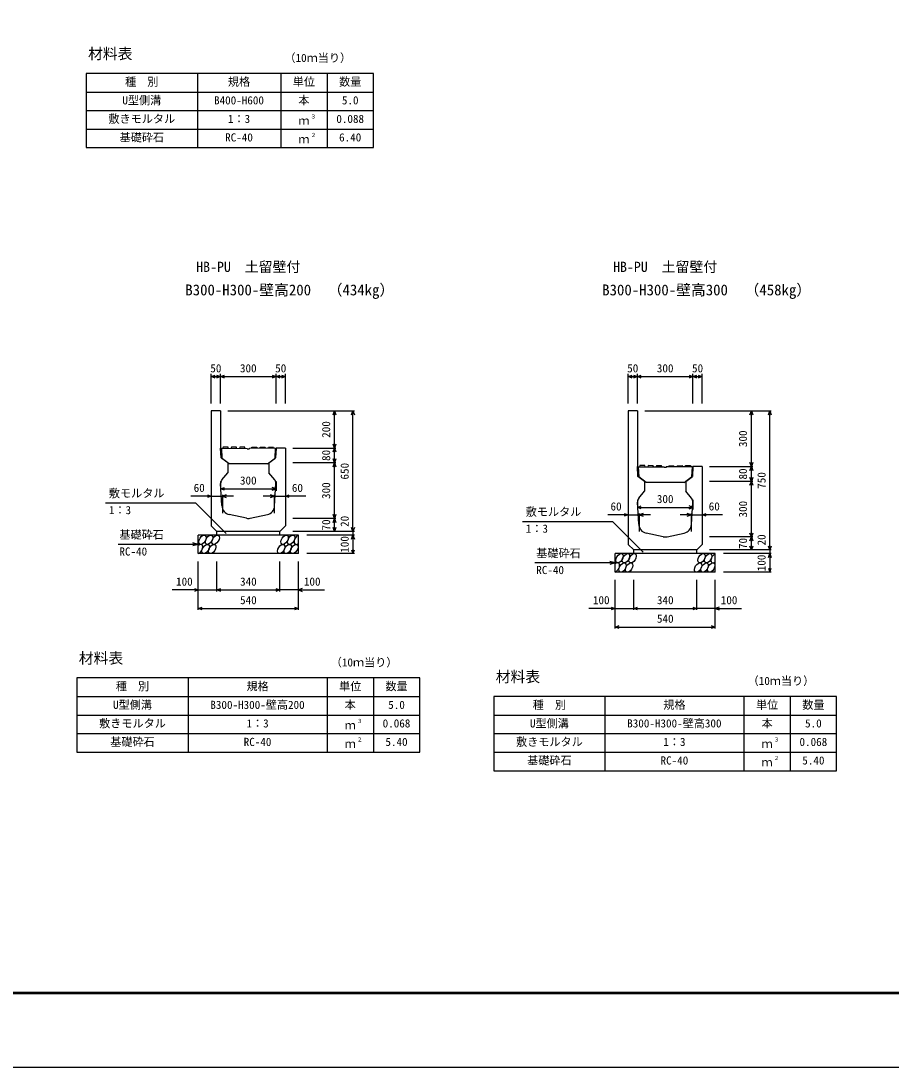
# Model space of a CAD drawing. Units: millimetres, scale not verified. Extents: x -16800 to 16800, y -5940 to 5940.
# Drawn here: x 6227 to 10924, y -5940 to -296 of the extents above; entities that cross this region are included whole.
import ezdxf
from ezdxf.enums import TextEntityAlignment as Align

# ---------------------------------------------------------------- set-up
doc = ezdxf.new("R2010")
doc.units = ezdxf.units.MM
doc.header["$LTSCALE"] = 20
for name, color, linetype, lineweight in [('0-0_DIM', 7, 'Continuous', 25), ('0-1_Defpoints', 5, 'Continuous', 25), ('0-2_HATCH', 6, 'Continuous', 25), ('0-3_HYO', 3, 'Continuous', 25), ('0-4_HYO2', 4, 'Continuous', 25), ('0-5_OUTLINE', 3, 'Continuous', 25), ('0-6_TXT', 7, 'Continuous', 25), ('0-7_WAKU', 3, 'Continuous', 25)]:
    doc.layers.add(name, color=color, linetype=linetype, lineweight=lineweight)
doc.styles.add('ＭＳ ゴシック', font='')
doc.styles.get('ＭＳ ゴシック').set_extended_font_data('MS Gothic')

msp = doc.modelspace()

# ---------------------------------------------------------------- linework, layer by layer
at = {"layer": '0-0_DIM'}
for p, q in [((7254.72, -2359.92), (7254.72, -2199.92)), ((7304.72, -2359.92), (7304.72, -2199.92)), ((7604.72, -2359.92), (7604.72, -2199.92)), ((7654.72, -2359.92), (7654.72, -2199.92)), ((9504.72, -2359.92), (9504.72, -2199.92)), ((9554.72, -2359.92), (9554.72, -2199.92)), ((9854.72, -2359.92), (9854.72, -2199.92)), ((9904.72, -2359.92), (9904.72, -2199.92)), ((7254.72, -2214.92), (7304.72, -2214.92)), ((7304.72, -2214.92), (7604.72, -2214.92)), ((7604.72, -2214.92), (7654.72, -2214.92)), ((9504.72, -2214.92), (9554.72, -2214.92)), ((9554.72, -2214.92), (9854.72, -2214.92)), ((9854.72, -2214.92), (9904.72, -2214.92)), ((7344.72, -2399.92), (8027.22, -2399.92)), ((7919.72, -2599.92), (7919.72, -2399.92)), ((8019.72, -3049.92), (8019.72, -2399.92)), ((9594.72, -2399.92), (10277.22, -2399.92)), ((10169.72, -2699.92), (10169.72, -2399.92)), ((10269.72, -3149.92), (10269.72, -2399.92)), ((7694.72, -2599.92), (7927.22, -2599.92)), ((7927.22, -2679.92), (7694.72, -2679.92)), ((9944.72, -2699.92), (10177.22, -2699.92)), ((7304.72, -2779.92), (7304.72, -2830.93)), ((7304.72, -2820.32), (7604.72, -2820.32)), ((7604.72, -2779.92), (7604.72, -2830.93)), ((10177.22, -2779.92), (9944.72, -2779.92)), ((7254.72, -2860.15), (7144.72, -2860.15)), ((7254.72, -2860.15), (7314.72, -2860.15)), ((7314.72, -2852.65), (7314.72, -2951.06)), ((7374.72, -2860.15), (7314.72, -2860.15)), ((7594.72, -2860.15), (7534.72, -2860.15)), ((7594.72, -2852.65), (7594.72, -2951.06)), ((7594.72, -2860.15), (7654.72, -2860.15)), ((7764.72, -2860.15), (7654.72, -2860.15)), ((7171.69, -2898.11), (6683.76, -2898.11)), ((7171.69, -2898.11), (7335.35, -3061.77)), ((9554.72, -2879.92), (9554.72, -2930.93)), ((9554.72, -2920.32), (9854.72, -2920.32)), ((9854.72, -2879.92), (9854.72, -2930.93)), ((7927.22, -2979.92), (7694.72, -2979.92)), ((7919.72, -3049.92), (7919.72, -2979.92)), ((9504.72, -2960.15), (9394.72, -2960.15)), ((9504.72, -2960.15), (9564.72, -2960.15)), ((9564.72, -2952.65), (9564.72, -3051.06)), ((9624.72, -2960.15), (9564.72, -2960.15)), ((9844.72, -2960.15), (9784.72, -2960.15)), ((9844.72, -2952.65), (9844.72, -3051.06)), ((9844.72, -2960.15), (9904.72, -2960.15)), ((10014.72, -2960.15), (9904.72, -2960.15)), ((9421.69, -2998.11), (8933.76, -2998.11)), ((9421.69, -2998.11), (9585.35, -3161.77)), ((8027.22, -3049.92), (7694.72, -3049.92)), ((8027.22, -3069.92), (7769.72, -3069.92)), ((10177.22, -3079.92), (9944.72, -3079.92)), ((10169.72, -3149.92), (10169.72, -3079.92)), ((7184.72, -3119.92), (6751.4, -3119.92)), ((7184.72, -3119.92), (7155.74, -3112.16)), ((7184.72, -3119.92), (7155.74, -3127.69)), ((10277.22, -3149.92), (9944.72, -3149.92)), ((7184.72, -3473.35), (7184.72, -3211.98)), ((7284.72, -3373.35), (7284.72, -3211.98)), ((7624.72, -3373.35), (7624.72, -3211.98)), ((7724.72, -3473.35), (7724.72, -3211.98)), ((8027.22, -3169.92), (7769.72, -3169.92)), ((9434.72, -3219.92), (9405.74, -3212.16)), ((10277.22, -3169.92), (10019.72, -3169.92)), ((9434.72, -3219.92), (9001.4, -3219.92)), ((9434.72, -3219.92), (9405.74, -3227.69)), ((10277.22, -3269.92), (10019.72, -3269.92)), ((9434.72, -3573.35), (9434.72, -3311.98)), ((9534.72, -3473.35), (9534.72, -3311.98)), ((9874.72, -3473.35), (9874.72, -3311.98)), ((9974.72, -3573.35), (9974.72, -3311.98)), ((7184.72, -3365.85), (7042.92, -3365.85)), ((7184.72, -3365.85), (7284.72, -3365.85)), ((7284.72, -3365.85), (7624.72, -3365.85)), ((7724.72, -3365.85), (7624.72, -3365.85)), ((7724.72, -3365.85), (7866.51, -3365.85)), ((7184.72, -3465.85), (7724.72, -3465.85)), ((9434.72, -3465.85), (9292.92, -3465.85)), ((9434.72, -3465.85), (9534.72, -3465.85)), ((9534.72, -3465.85), (9874.72, -3465.85)), ((9974.72, -3465.85), (9874.72, -3465.85)), ((9974.72, -3465.85), (10116.51, -3465.85)), ((9434.72, -3565.85), (9974.72, -3565.85))]:
    msp.add_line(p, q, dxfattribs=at)
for points in [[(7275.86, -2222.62), (7254.72, -2214.92), (7275.86, -2207.23)], [(7283.57, -2207.23), (7304.72, -2214.92), (7283.57, -2222.62)], [(7325.86, -2222.62), (7304.72, -2214.92), (7325.86, -2207.23)], [(7583.57, -2207.23), (7604.72, -2214.92), (7583.57, -2222.62)], [(7625.86, -2222.62), (7604.72, -2214.92), (7625.86, -2207.23)], [(7633.57, -2207.23), (7654.72, -2214.92), (7633.57, -2222.62)], [(9525.86, -2222.62), (9504.72, -2214.92), (9525.86, -2207.23)], [(9533.57, -2207.23), (9554.72, -2214.92), (9533.57, -2222.62)], [(9575.86, -2222.62), (9554.72, -2214.92), (9575.86, -2207.23)], [(9833.57, -2207.23), (9854.72, -2214.92), (9833.57, -2222.62)], [(9875.86, -2222.62), (9854.72, -2214.92), (9875.86, -2207.23)], [(9883.57, -2207.23), (9904.72, -2214.92), (9883.57, -2222.62)], [(7912.02, -2421.07), (7919.72, -2399.92), (7927.41, -2421.07)], [(8012.02, -2421.07), (8019.72, -2399.92), (8027.41, -2421.07)], [(10162.02, -2421.07), (10169.72, -2399.92), (10177.41, -2421.07)], [(10262.02, -2421.07), (10269.72, -2399.92), (10277.41, -2421.07)], [(7927.41, -2578.78), (7919.72, -2599.92), (7912.02, -2578.78)], [(7912.02, -2621.07), (7919.72, -2599.92), (7927.41, -2621.07)], [(7919.72, -2979.92), (7919.72, -2679.92), (7919.72, -2599.92)], [(7927.41, -2658.78), (7919.72, -2679.92), (7912.02, -2658.78)], [(7912.02, -2701.07), (7919.72, -2679.92), (7927.41, -2701.07)], [(10177.41, -2678.78), (10169.72, -2699.92), (10162.02, -2678.78)], [(10162.02, -2721.07), (10169.72, -2699.92), (10177.41, -2721.07)], [(10169.72, -3079.92), (10169.72, -2779.92), (10169.72, -2699.92)], [(10177.41, -2758.78), (10169.72, -2779.92), (10162.02, -2758.78)], [(7325.86, -2828.02), (7304.72, -2820.32), (7325.86, -2812.63)], [(7583.57, -2828.02), (7604.72, -2820.32), (7583.57, -2812.63)], [(10162.02, -2801.07), (10169.72, -2779.92), (10177.41, -2801.07)], [(7233.57, -2852.46), (7254.72, -2860.15), (7233.57, -2867.85)], [(7335.86, -2852.46), (7314.72, -2860.15), (7335.86, -2867.85)], [(7573.57, -2867.85), (7594.72, -2860.15), (7573.57, -2852.46)], [(7675.86, -2867.85), (7654.72, -2860.15), (7675.86, -2852.46)], [(9575.86, -2928.02), (9554.72, -2920.32), (9575.86, -2912.63)], [(9833.57, -2928.02), (9854.72, -2920.32), (9833.57, -2912.63)], [(7927.41, -2958.78), (7919.72, -2979.92), (7912.02, -2958.78)], [(7912.02, -3001.07), (7919.72, -2979.92), (7927.41, -3001.07)], [(9483.57, -2952.46), (9504.72, -2960.15), (9483.57, -2967.85)], [(9585.86, -2952.46), (9564.72, -2960.15), (9585.86, -2967.85)], [(9823.57, -2967.85), (9844.72, -2960.15), (9823.57, -2952.46)], [(9925.86, -2967.85), (9904.72, -2960.15), (9925.86, -2952.46)], [(7927.41, -3028.78), (7919.72, -3049.92), (7912.02, -3028.78)], [(8027.41, -3028.78), (8019.72, -3049.92), (8012.02, -3028.78)], [(8012.02, -3091.07), (8019.72, -3069.92), (8027.41, -3091.07)], [(8019.72, -3049.92), (8019.72, -3069.92), (8019.72, -3169.92)], [(10177.41, -3058.78), (10169.72, -3079.92), (10162.02, -3058.78)], [(10162.02, -3101.07), (10169.72, -3079.92), (10177.41, -3101.07)], [(8012.02, -3148.78), (8019.72, -3169.92), (8027.41, -3148.78)], [(10177.41, -3128.78), (10169.72, -3149.92), (10162.02, -3128.78)], [(10277.41, -3128.78), (10269.72, -3149.92), (10262.02, -3128.78)], [(10269.72, -3149.92), (10269.72, -3169.92), (10269.72, -3269.92)], [(10262.02, -3191.07), (10269.72, -3169.92), (10277.41, -3191.07)], [(10262.02, -3248.78), (10269.72, -3269.92), (10277.41, -3248.78)], [(7163.57, -3358.16), (7184.72, -3365.85), (7163.57, -3373.55)], [(7305.86, -3373.55), (7284.72, -3365.85), (7305.86, -3358.16)], [(7603.57, -3358.16), (7624.72, -3365.85), (7603.57, -3373.55)], [(7745.86, -3358.16), (7724.72, -3365.85), (7745.86, -3373.55)], [(7205.86, -3473.55), (7184.72, -3465.85), (7205.86, -3458.16)], [(7703.57, -3458.16), (7724.72, -3465.85), (7703.57, -3473.55)], [(9413.57, -3458.16), (9434.72, -3465.85), (9413.57, -3473.55)], [(9555.86, -3473.55), (9534.72, -3465.85), (9555.86, -3458.16)], [(9853.57, -3458.16), (9874.72, -3465.85), (9853.57, -3473.55)], [(9995.86, -3458.16), (9974.72, -3465.85), (9995.86, -3473.55)], [(9455.86, -3573.55), (9434.72, -3565.85), (9455.86, -3558.16)], [(9953.57, -3558.16), (9974.72, -3565.85), (9953.57, -3573.55)]]:
    msp.add_lwpolyline(points, dxfattribs=at)
at = {"layer": '0-1_Defpoints'}
msp.add_lwpolyline([(0, -5940), (16800, -5940), (16800, 5940), (0, 5940)], close=True, dxfattribs=at)
at = {"layer": '0-2_HATCH'}
for p, q in [((7346.72, -2601.35), (7345.22, -2594.83)), ((7391.72, -2601.81), (7390.22, -2595.29)), ((7436.72, -2602.27), (7435.22, -2595.75)), ((7472.72, -2602.27), (7474.22, -2595.75)), ((7517.72, -2601.81), (7519.22, -2595.29)), ((7562.72, -2601.35), (7564.22, -2594.83)), ((9596.72, -2701.35), (9595.22, -2694.83)), ((9641.72, -2701.81), (9640.22, -2695.29)), ((9686.72, -2702.27), (9685.22, -2695.75)), ((9722.72, -2702.27), (9724.22, -2695.75)), ((9767.72, -2701.81), (9769.22, -2695.29)), ((9812.72, -2701.35), (9814.22, -2694.83))]:
    msp.add_line(p, q, dxfattribs=at)
for points in [[(7345.27, -2594.83), (7318.27, -2594.56), (7316.72, -2601.04)], [(7390.27, -2595.29), (7363.27, -2595.02), (7361.72, -2601.5)], [(7435.27, -2595.75), (7408.27, -2595.48), (7406.72, -2601.96)], [(7474.17, -2595.75), (7501.17, -2595.48), (7502.72, -2601.96)], [(7519.17, -2595.29), (7546.17, -2595.02), (7547.72, -2601.5)], [(7564.17, -2594.83), (7591.17, -2594.56), (7592.72, -2601.04)], [(9595.27, -2694.83), (9568.27, -2694.56), (9566.72, -2701.04)], [(9640.27, -2695.29), (9613.27, -2695.02), (9611.72, -2701.5)], [(9685.27, -2695.75), (9658.27, -2695.48), (9656.72, -2701.96)], [(9724.17, -2695.75), (9751.17, -2695.48), (9752.72, -2701.96)], [(9769.17, -2695.29), (9796.17, -2695.02), (9797.72, -2701.5)], [(9814.17, -2694.83), (9841.17, -2694.56), (9842.72, -2701.04)]]:
    msp.add_lwpolyline(points, dxfattribs=at)
for centre in [(7207.61, -3094.92), (7243.08, -3094.92), (7278.56, -3094.92), (7650.77, -3094.92), (7686.24, -3094.92), (7224.49, -3144.92), (7259.97, -3144.92), (7632.17, -3144.92), (7667.65, -3144.92), (7703.12, -3144.92), (9457.61, -3194.92), (9474.49, -3244.92), (9493.08, -3194.92), (9509.97, -3244.92), (9528.56, -3194.92), (9882.17, -3244.92), (9900.77, -3194.92), (9917.65, -3244.92), (9936.24, -3194.92), (9953.12, -3244.92)]:
    msp.add_ellipse(centre, major_axis=(14.54, 23.54), ratio=0.5792, dxfattribs=at)
for centre, start_param, end_param in [((7721.72, -3094.92), 0.6666252, 4.1103269), ((7189.01, -3144.92), 3.7419964, 7.318141), ((9971.72, -3194.92), 0.6666252, 4.1103269), ((9439.01, -3244.92), 3.7419964, 7.318141)]:
    msp.add_ellipse(centre, major_axis=(14.54, 23.54), ratio=0.5792, start_param=start_param, end_param=end_param, dxfattribs=at)
at = {"layer": '0-3_HYO'}
for p, q in [((7179.72, -579.19), (7179.72, -979.19)), ((7629.72, -579.19), (7629.72, -979.19)), ((7879.72, -579.19), (7879.72, -979.19)), ((6579.72, -679.19), (8129.72, -679.19)), ((7129.72, -3840.8), (7129.72, -4240.8)), ((7879.72, -3840.8), (7879.72, -4240.8)), ((8129.72, -3840.8), (8129.72, -4240.8)), ((6529.72, -3940.8), (8379.72, -3940.8)), ((9379.72, -3940.8), (9379.72, -4340.8)), ((10129.72, -3940.8), (10129.72, -4340.8)), ((10379.72, -3940.8), (10379.72, -4340.8)), ((8779.72, -4040.8), (10629.72, -4040.8))]:
    msp.add_line(p, q, dxfattribs=at)
for points in [[(6579.72, -979.19), (8129.72, -979.19), (8129.72, -579.19), (6579.72, -579.19)], [(6529.72, -4240.8), (8379.72, -4240.8), (8379.72, -3840.8), (6529.72, -3840.8)], [(8779.72, -4340.8), (10629.72, -4340.8), (10629.72, -3940.8), (8779.72, -3940.8)]]:
    msp.add_lwpolyline(points, close=True, dxfattribs=at)
at = {"layer": '0-4_HYO2'}
for p, q in [((6579.72, -779.19), (8129.72, -779.19)), ((6579.72, -879.19), (8129.72, -879.19)), ((6529.72, -4040.8), (8379.72, -4040.8)), ((6529.72, -4140.8), (8379.72, -4140.8)), ((8779.72, -4140.8), (10629.72, -4140.8)), ((8779.72, -4240.8), (10629.72, -4240.8))]:
    msp.add_line(p, q, dxfattribs=at)
at = {"layer": '0-5_OUTLINE'}
for p, q in [((7254.72, -2399.92), (7254.72, -3019.92)), ((7304.72, -2399.92), (7254.72, -2399.92)), ((7304.72, -2399.92), (7304.72, -2599.92)), ((9504.72, -2399.92), (9504.72, -3119.92)), ((9554.72, -2399.92), (9504.72, -2399.92)), ((9554.72, -2399.92), (9554.72, -2699.92)), ((7307.72, -2652.79), (7304.72, -2599.92)), ((7343.72, -2679.92), (7307.72, -2652.79)), ((7309.73, -2600.97), (7448.7, -2602.39)), ((7309.73, -2600.97), (7311.8, -2655.88)), ((7448.7, -2602.39), (7450.22, -2605.59)), ((7459.22, -2605.59), (7450.22, -2605.59)), ((7460.74, -2602.39), (7459.22, -2605.59)), ((7599.72, -2600.97), (7460.74, -2602.39)), ((7565.72, -2679.92), (7601.72, -2652.79)), ((7599.72, -2600.97), (7597.64, -2655.86)), ((7604.72, -2599.92), (7601.72, -2652.79)), ((7654.72, -2599.92), (7604.72, -2599.92)), ((7654.72, -2599.92), (7654.72, -3019.92)), ((7351.72, -2685.95), (7311.8, -2655.88)), ((7343.72, -2679.92), (7343.72, -2733.44)), ((7557.72, -2685.95), (7351.72, -2685.95)), ((7557.72, -2685.95), (7597.64, -2655.86)), ((7565.72, -2679.92), (7565.72, -2733.44)), ((9557.72, -2752.79), (9554.72, -2699.92)), ((9559.73, -2700.97), (9698.7, -2702.39)), ((9559.73, -2700.97), (9561.8, -2755.88)), ((9698.7, -2702.39), (9700.22, -2705.59)), ((9709.22, -2705.59), (9700.22, -2705.59)), ((9710.74, -2702.39), (9709.22, -2705.59)), ((9849.72, -2700.97), (9710.74, -2702.39)), ((9849.72, -2700.97), (9847.64, -2755.86)), ((9854.72, -2699.92), (9851.72, -2752.79)), ((9904.72, -2699.92), (9854.72, -2699.92)), ((9904.72, -2699.92), (9904.72, -3119.92)), ((7312.38, -2770.78), (7343.72, -2733.44)), ((7597.05, -2770.78), (7565.72, -2733.44)), ((9593.72, -2779.92), (9557.72, -2752.79)), ((9601.72, -2785.95), (9561.8, -2755.88)), ((9807.72, -2785.95), (9847.64, -2755.86)), ((9815.72, -2779.92), (9851.72, -2752.79)), ((7312.4, -2910.5), (7305.42, -2791.83)), ((7596.88, -2913.09), (7604.02, -2791.83)), ((9593.72, -2779.92), (9593.72, -2833.44)), ((9807.72, -2785.95), (9601.72, -2785.95)), ((9815.72, -2779.92), (9815.72, -2833.44)), ((9562.38, -2870.78), (9593.72, -2833.44)), ((9847.05, -2870.78), (9815.72, -2833.44)), ((9562.4, -3010.5), (9555.42, -2891.83)), ((9846.88, -3013.09), (9854.02, -2891.83)), ((7444.24, -2978.81), (7351.92, -2959.03)), ((7465.19, -2978.81), (7557.45, -2959.04)), ((7254.72, -3019.92), (7284.72, -3049.92)), ((7624.72, -3049.92), (7654.72, -3019.92)), ((7724.72, -3069.92), (7184.72, -3069.92)), ((7184.72, -3169.92), (7184.72, -3069.92)), ((7624.72, -3049.92), (7284.72, -3049.92)), ((7284.72, -3069.92), (7284.72, -3049.92)), ((7624.72, -3069.92), (7624.72, -3049.92)), ((7724.72, -3169.92), (7724.72, -3069.92)), ((9694.24, -3078.81), (9601.92, -3059.03)), ((9715.19, -3078.81), (9807.45, -3059.04)), ((9504.72, -3119.92), (9534.72, -3149.92)), ((9874.72, -3149.92), (9534.72, -3149.92)), ((9534.72, -3169.92), (9534.72, -3149.92)), ((9874.72, -3149.92), (9904.72, -3119.92)), ((9874.72, -3169.92), (9874.72, -3149.92)), ((7724.72, -3169.92), (7184.72, -3169.92)), ((9974.72, -3169.92), (9434.72, -3169.92)), ((9434.72, -3269.92), (9434.72, -3169.92)), ((9974.72, -3269.92), (9974.72, -3169.92)), ((9974.72, -3269.92), (9434.72, -3269.92))]:
    msp.add_line(p, q, dxfattribs=at)
for centre, radius, start, end in [((7335.37, -2790.07), 30, 140, 183.36646), ((7574.07, -2790.07), 30, 356.63354, 40), ((9585.37, -2890.07), 30, 140, 183.36646), ((9824.07, -2890.07), 30, 356.63354, 40), ((7362.4, -2910.14), 50, 180.40767, 257.90524), ((7546.97, -2910.15), 50, 282.174, 356.65464), ((7454.72, -2929.92), 50, 257.90524, 282.09476), ((9612.4, -3010.14), 50, 180.40767, 257.90524), ((9796.97, -3010.15), 50, 282.174, 356.65464), ((9704.72, -3029.92), 50, 257.90524, 282.09476)]:
    msp.add_arc(centre, radius, start, end, dxfattribs=at)
at = {"layer": '0-7_WAKU', "lineweight": 50}
msp.add_lwpolyline([(400, -5540), (16400, -5540), (16400, 5540), (400, 5540)], close=True, dxfattribs=at)

# ---------------------------------------------------------------- texts
at = {"layer": '0-0_DIM', "style": 'ＭＳ ゴシック'}
for s, p in [('50', (7249.72, -2204.92)), ('300', (7409.72, -2204.92)), ('50', (7599.72, -2204.92)), ('50', (9499.72, -2204.92)), ('300', (9659.72, -2204.92)), ('50', (9849.72, -2204.92)), ('300', (7409.72, -2810.32)), ('敷モルタル', (6702.17, -2879.38)), ('60', (7159.72, -2850.15)), ('60', (7689.72, -2850.15)), ('300', (9659.72, -2910.32)), ('1：3', (6702.17, -2970.07)), ('敷モルタル', (8952.17, -2979.38)), ('60', (9409.72, -2950.15)), ('60', (9939.72, -2950.15)), ('基礎砕石', (6758.95, -3102.75)), ('1：3', (8952.17, -3070.07)), ('RC-40', (6758.95, -3193.44)), ('基礎砕石', (9008.95, -3202.75)), ('RC-40', (9008.95, -3293.44)), ('100', (7064.72, -3355.85)), ('340', (7410.25, -3355.85)), ('100', (7754.72, -3355.85)), ('540', (7410.25, -3455.85)), ('100', (9314.72, -3455.85)), ('340', (9660.25, -3455.85)), ('100', (10004.72, -3455.85)), ('540', (9660.25, -3555.85))]:
    msp.add_text(s, height=43.99, dxfattribs=at).set_placement(p, align=Align.BOTTOM_LEFT)
for s, p in [('200', (7909.72, -2544.92)), ('300', (10159.72, -2594.92)), ('80', (7909.72, -2669.92)), ('650', (8009.72, -2769.92)), ('80', (10159.72, -2769.92)), ('750', (10259.72, -2819.92)), ('300', (7909.72, -2874.92)), ('300', (10159.72, -2974.92)), ('70', (7909.72, -3044.92)), ('20', (8009.72, -3025.61)), ('100', (8009.72, -3164.92)), ('70', (10159.72, -3144.92)), ('20', (10259.72, -3125.61)), ('100', (10259.72, -3264.92))]:
    msp.add_text(s, height=43.99, rotation=90, dxfattribs=at).set_placement(p, align=Align.BOTTOM_LEFT)
at = {"layer": '0-6_TXT', "style": 'ＭＳ ゴシック'}
for s, height, p in [('材料表', 58.65, (6589.72, -519.19)), ('（10ｍ当り）', 43.99, (7649.72, -530.19)), ('種\u3000別', 43.99, (6789.72, -659.19)), ('規格', 43.99, (7344.72, -659.19)), ('単位', 43.99, (7694.72, -659.19)), ('数量', 43.99, (7944.72, -659.19)), ('U型側溝', 43.99, (6774.72, -759.19)), ('B400-H600', 43.99, (7269.72, -759.19)), ('本', 43.99, (7724.72, -759.19)), ('5.0', 43.99, (7959.72, -759.19)), ('敷きモルタル', 43.99, (6699.72, -859.19)), ('1：3', 43.99, (7344.72, -859.19)), ('ｍ', 43.99, (7724.72, -869.19)), ('３', 21.99, (7790.26, -828.82)), ('0.088', 43.99, (7929.72, -859.19)), ('基礎砕石', 43.99, (6759.72, -959.19)), ('RC-40', 43.99, (7329.72, -959.19)), ('２', 21.99, (7790.26, -928.82)), ('6.40', 43.99, (7944.72, -959.19)), ('ｍ', 43.99, (7724.72, -969.19)), ('HB-PU\u3000土留壁付', 54.99, (7173.47, -1666.43)), ('HB-PU\u3000土留壁付', 54.99, (9423.47, -1666.43)), ('B300-H300-壁高200', 58.65, (7114.72, -1793.93)), ('（434kg）', 58.65, (7883.09, -1793.93)), ('B300-H300-壁高300', 58.65, (9364.72, -1793.93)), ('（458kg）', 58.65, (10133.09, -1793.93)), ('材料表', 58.65, (6539.72, -3780.8)), ('（10ｍ当り）', 43.99, (7899.72, -3791.8)), ('材料表', 58.65, (8789.72, -3880.8)), ('（10ｍ当り）', 43.99, (10149.72, -3891.8)), ('種\u3000別', 43.99, (6739.72, -3920.8)), ('規格', 43.99, (7444.72, -3920.8)), ('単位', 43.99, (7944.72, -3920.8)), ('数量', 43.99, (8194.72, -3920.8)), ('U型側溝', 43.99, (6724.72, -4020.8)), ('B300-H300-壁高200', 43.99, (7249.72, -4020.8)), ('本', 43.99, (7974.72, -4020.8)), ('5.0', 43.99, (8209.72, -4020.8)), ('種\u3000別', 43.99, (8989.72, -4020.8)), ('規格', 43.99, (9694.72, -4020.8)), ('単位', 43.99, (10194.72, -4020.8)), ('数量', 43.99, (10444.72, -4020.8)), ('敷きモルタル', 43.99, (6649.72, -4120.8)), ('３', 21.99, (8040.26, -4090.43)), ('U型側溝', 43.99, (8974.72, -4120.8)), ('B300-H300-壁高300', 43.99, (9499.72, -4120.8)), ('本', 43.99, (10224.72, -4120.8)), ('1：3', 43.99, (7444.72, -4120.8)), ('ｍ', 43.99, (7974.72, -4130.8)), ('0.068', 43.99, (8179.72, -4120.8)), ('5.0', 43.99, (10459.72, -4120.8)), ('基礎砕石', 43.99, (6709.72, -4220.8)), ('RC-40', 43.99, (7429.72, -4220.8)), ('２', 21.99, (8040.26, -4190.43)), ('5.40', 43.99, (8194.72, -4220.8)), ('敷きモルタル', 43.99, (8899.72, -4220.8)), ('1：3', 43.99, (9694.72, -4220.8)), ('３', 21.99, (10290.26, -4190.43)), ('0.068', 43.99, (10429.72, -4220.8)), ('ｍ', 43.99, (7974.72, -4230.8)), ('ｍ', 43.99, (10224.72, -4230.8)), ('基礎砕石', 43.99, (8959.72, -4320.8)), ('RC-40', 43.99, (9679.72, -4320.8)), ('ｍ', 43.99, (10224.72, -4330.8)), ('２', 21.99, (10290.26, -4290.43)), ('5.40', 43.99, (10444.72, -4320.8))]:
    msp.add_text(s, height=height, dxfattribs=at).set_placement(p, align=Align.BOTTOM_LEFT)

doc.saveas('drawing.dxf')
